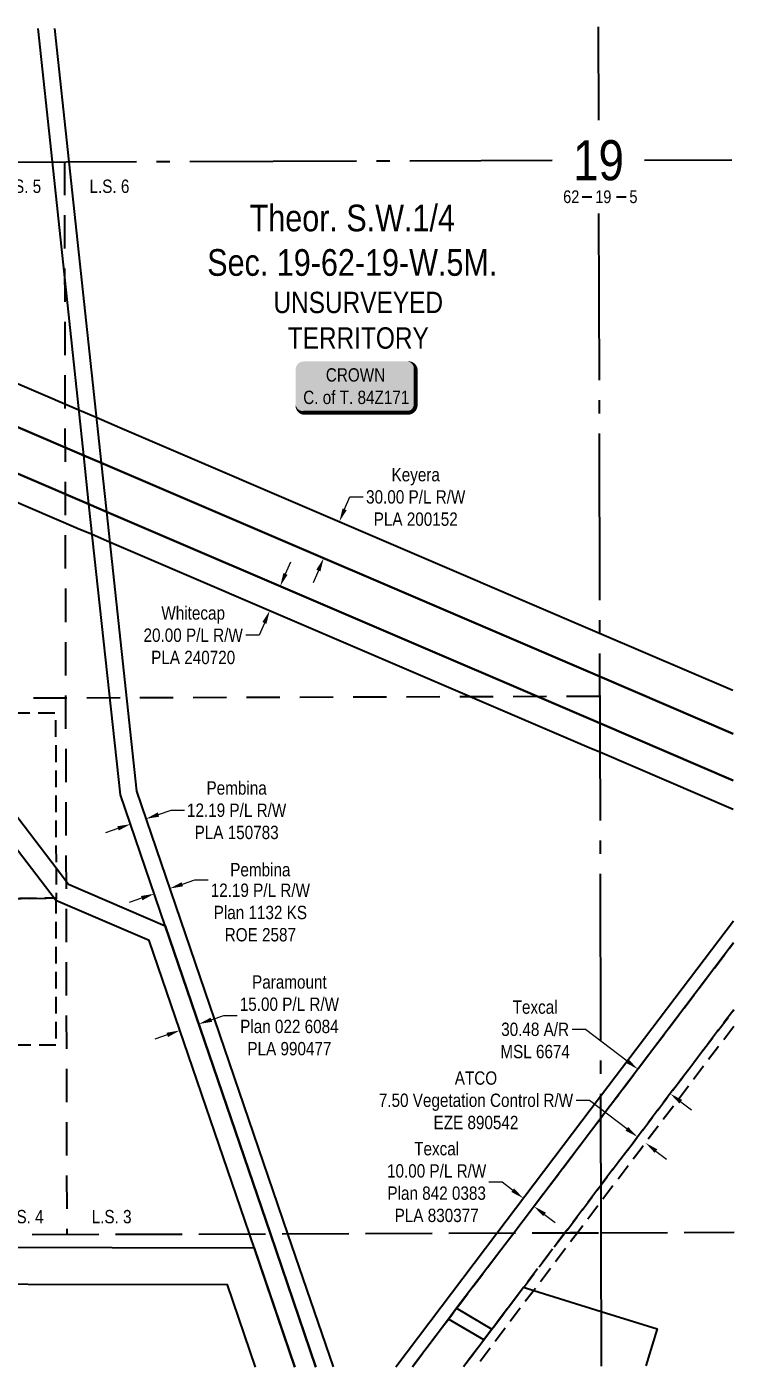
# Model space of a CAD drawing. Extents: x 506297 to 510567, y 6023715 to 6027460.
# Drawn here: x 510036 to 510567, y 6024651 to 6025656 of the extents above; entities that cross this region are included whole.
import ezdxf
from ezdxf.enums import TextEntityAlignment as Align

# ---------------------------------------------------------------- set-up
doc = ezdxf.new("R2010")
doc.units = 0
doc.header["$LTSCALE"] = 5
doc.header["$PDMODE"] = 34
doc.header["$PDSIZE"] = 0.05
for name, pattern in [('foc-ACCESSROAD', [3.75, 2.5, -1.25]), ('foc-FLOWLINE', [3.75, 2.5, -1.25]), ('foc-LSD', [8, 5, -3]), ('foc-QUARTERLINE', [33, 25, -3, 2, -3]), ('foc-UNSURVEYED', [12.5, 10, -2.5])]:
    doc.linetypes.add(name, pattern=pattern)
doc.layers.get('Defpoints').update_dxf_attribs({"color": 9})
for name, color, linetype in [('10', 1, 'Continuous'), ('9', 3, 'Continuous'), ('C-RW', 13, 'Continuous'), ('C-SYMBOL', 7, 'Continuous'), ('CG-NOTES', 7, 'Continuous'), ('F-AR', 190, 'foc-ACCESSROAD'), ('F-EZE', 190, 'foc-FLOWLINE'), ('F-RW', 190, 'Continuous'), ('F-WS', 190, 'foc-ACCESSROAD'), ('L-QSEC', 8, 'foc-QUARTERLINE'), ('L-SECLBL', 7, 'Continuous'), ('L-SECQ', 8, 'foc-QUARTERLINE'), ('L-SECTION-LSD', 7, 'foc-LSD'), ('L-UNS-T', 3, 'Continuous'), ('L-USEC', 7, 'foc-UNSURVEYED'), ('MSL', 7, 'Continuous'), ('PLA', 7, 'Continuous')]:
    doc.layers.add(name, color=color, linetype=linetype)
for name, color, linetype, lineweight in [('C-AR-T', 13, 'Continuous', 9), ('F-AR-T', 190, 'Continuous', 9), ('F-EZE-T', 190, 'Continuous', 9), ('F-RW-T', 190, 'Continuous', 9)]:
    doc.layers.add(name, color=color, linetype=linetype, lineweight=lineweight)
doc.styles.add('100L', font='ARIALN.TTF', dxfattribs={"height": 11})
doc.styles.add('175L', font='ARIALN.TTF', dxfattribs={"height": 20})
doc.styles.add('80', font='ARIALN.TTF', dxfattribs={"height": 10})
doc.styles.add('80CG', font='ARIALN.TTF', dxfattribs={"height": 10})
doc.styles.add('80L', font='ARIALN.TTF', dxfattribs={"height": 10})
doc.styles.add('SIMPLEX', font='ARIALN.TTF')
doc.dimstyles.new('Compass 5 000', dxfattribs={"dimscale": 5, "dimtxt": 9, "dimasz": 2, "dimexe": 0.2, "dimexo": 0.0625, "dimgap": 0.5, "dimtad": 0, "dimtih": 1, "dimtoh": 1, "dimzin": 0, "dimdsep": 46, "dimtxsty": '80CG', "dimcen": 0.1, "dimse1": 1, "dimse2": 1, "dimclrd": 256, "dimclrt": 256, "dimaunit": 1, "dimadec": 4, "dimazin": 0, "dimtfac": 0.06, "dimtofl": 0, "dimtmove": 0, "dimatfit": 1, "dimfxl": 0.2, "dimtolj": 1, "dimtzin": 0, "dimlwd": -1, "dimarcsym": 0})

# ---------------------------------------------------------------- blocks, each defined once
blk = doc.blocks.new('L-SECLBL')
at = {"layer": '9', "color": 7}
for p, q in [((-5.1, -27.8), (-12.3, -27.8)), ((20.7, -27.8), (13.5, -27.8))]:
    blk.add_line(p, q, dxfattribs=at)
at = {"layer": '10', "color": 2, "style": 'SIMPLEX'}
blk.add_attdef('SEC', text='', height=30, dxfattribs=at).set_placement((0, 0), align=Align.MIDDLE)
at = {"layer": '10', "color": 5, "style": '80L'}
blk.add_attdef('TWP', text='', height=9.5, dxfattribs=at).set_placement((-14.4, -27.4), align=Align.MIDDLE_RIGHT)
blk.add_attdef('RGE', text='', height=9.5, dxfattribs=at).set_placement((3.6, -27.4), align=Align.MIDDLE_CENTER)
blk.add_attdef('MER', text='', height=9.5, dxfattribs=at).set_placement((23.2, -27.4), align=Align.MIDDLE_LEFT)
blk = doc.blocks.new('*U640')
h = blk.add_hatch(color=59)
edge = h.paths.add_edge_path()
edge.add_line((-39, -20), (39, -20))
edge.add_arc((39, -14), 6, 270, 360)
edge.add_line((45, -14), (45, 12.5))
edge.add_arc((39, 12.5), 6, 0, 90)
edge.add_line((39, 18.5), (-39, 18.5))
edge.add_arc((-39, 12.5), 6, 90, 180)
edge.add_line((-45, 12.5), (-45, -14))
edge.add_arc((-39, -14), 6, 180, 270)
at = {"color": 1, "flags": 128}
blk.add_lwpolyline([(-39, -20, 3, 3, 0), (39, -20, 3, 3, 0.414214), (45, -14, 3, 3, 0), (45, 12.5, 3, 0, 0.414214), (39, 18.5, 0, 0, 0), (-39, 18.5, 0, 0, 0.414214), (-45, 12.5, 0, 0, 0), (-45, -14, 0, 3, 0.414214)], format="xyseb", close=True, dxfattribs=at)
blk.add_lwpolyline([(-18.3, -10.2, 0, 7.5, 0), (0, 0, 0, 0, 0)], format="xyseb", dxfattribs=at)
at = {"color": 1, "style": '80'}
blk.add_attdef('ENTER_TEXT_001', (-36.3, -5), '', height=10, dxfattribs=at)
blk = doc.blocks.new('*D650')
at = {"layer": 'Defpoints', "color": 0, "transparency": 16777216}
for p in [(510494.5, 6024823.1), (510494.6, 6024823.2), (510500.5, 6024818.6)]:
    blk.add_point(p, dxfattribs=at)
at = {"layer": 'F-EZE-T', "transparency": 16777216}
for p, q in [((510458.5, 6024850.6), (510448.5, 6024850.6)), ((510486.6, 6024829.2), (510458.5, 6024850.6)), ((510508.5, 6024812.6), (510516.5, 6024806.6))]:
    blk.add_line(p, q, dxfattribs=at)
for points in [[(510487.6, 6024830.6), (510485.6, 6024827.9), (510494.6, 6024823.2)], [(510509.5, 6024813.9), (510507.5, 6024811.3), (510500.6, 6024818.7)]]:
    blk.add_solid(points, dxfattribs=at)
at = {"layer": 'F-EZE-T', "transparency": 16777216, "insert": (510373.4, 6024850.6), "char_height": 10, "attachment_point": 5, "style": '80CG'}
blk.add_mtext('\\A1;ATCO\\P7.50 Vegetation Control R/W\\PEZE 890542', dxfattribs=at)
blk = doc.blocks.new('*D664')
at = {"layer": 'Defpoints', "color": 0, "transparency": 16777216}
for p in [(510494.9, 6024874), (510497.6, 6024877.6), (510521.9, 6024859.2)]:
    blk.add_point(p, dxfattribs=at)
at = {"layer": 'F-AR-T', "transparency": 16777216}
for p, q in [((510455.7, 6024903.8), (510445.7, 6024903.8)), ((510486.9, 6024880.1), (510455.7, 6024903.8)), ((510527.1, 6024849.5), (510535.1, 6024843.5))]:
    blk.add_line(p, q, dxfattribs=at)
for points in [[(510487.9, 6024881.4), (510485.9, 6024878.7), (510494.9, 6024874)], [(510528.1, 6024850.9), (510526.1, 6024848.2), (510519.2, 6024855.6)]]:
    blk.add_solid(points, dxfattribs=at)
at = {"layer": 'F-AR-T', "transparency": 16777216, "insert": (510417.8, 6024903.8), "char_height": 10, "attachment_point": 5, "style": '80CG'}
blk.add_mtext('\\A1;Texcal\\P30.48 A/R\\PMSL 6674', dxfattribs=at)
blk = doc.blocks.new('*D682')
at = {"layer": 'Defpoints', "color": 0, "transparency": 16777216}
for p in [(510125.7, 6025061.7), (510131.1, 6025046), (510119.5, 6025042.1)]:
    blk.add_point(p, dxfattribs=at)
at = {"layer": 'F-RW-T', "transparency": 16777216}
for p, q in [((510135.2, 6025064.9), (510144.7, 6025068.1)), ((510144.7, 6025068.1), (510154.7, 6025068.1)), ((510104.7, 6025054.5), (510095.3, 6025051.2))]:
    blk.add_line(p, q, dxfattribs=at)
for points in [[(510134.7, 6025066.5), (510135.7, 6025063.3), (510125.7, 6025061.7)], [(510104.2, 6025056.1), (510105.3, 6025052.9), (510114.2, 6025057.7)]]:
    blk.add_solid(points, dxfattribs=at)
at = {"layer": 'F-RW-T', "transparency": 16777216, "insert": (510193.8, 6025068.1), "char_height": 10, "attachment_point": 5, "style": '80CG'}
blk.add_mtext('\\A1;Pembina\\P12.19 P/L R/W\\PPLA 150783', dxfattribs=at)
blk = doc.blocks.new('*D685')
at = {"layer": 'Defpoints', "color": 0, "transparency": 16777216}
for p in [(510270.9, 6025284.6), (510308.1, 6025268.7), (510296.3, 6025241.1)]:
    blk.add_point(p, dxfattribs=at)
at = {"layer": 'F-RW-T', "transparency": 16777216}
for p, q in [((510274.8, 6025293.8), (510278.8, 6025303)), ((510278.8, 6025303), (510288.8, 6025303)), ((510255.2, 6025247.9), (510251.2, 6025238.7))]:
    blk.add_line(p, q, dxfattribs=at)
for points in [[(510273.3, 6025294.4), (510276.4, 6025293.1), (510270.9, 6025284.6)], [(510253.6, 6025248.5), (510256.7, 6025247.2), (510259.1, 6025257.1)]]:
    blk.add_solid(points, dxfattribs=at)
at = {"layer": 'F-RW-T', "transparency": 16777216, "insert": (510328.2, 6025303), "char_height": 10, "attachment_point": 5, "style": '80CG'}
blk.add_mtext('\\A1;Keyera\\P30.00 P/L R/W\\PPLA 200152', dxfattribs=at)
blk = doc.blocks.new('*D690')
at = {"layer": 'C-AR-T', "transparency": 16777216}
for p, q in [((510230.4, 6025245.3), (510234.4, 6025254.5)), ((510214.7, 6025208.5), (510210.7, 6025199.3)), ((510210.7, 6025199.3), (510200.7, 6025199.3))]:
    blk.add_line(p, q, dxfattribs=at)
for points in [[(510228.9, 6025246), (510232, 6025244.7), (510226.5, 6025236.1)], [(510213.1, 6025209.2), (510216.2, 6025207.9), (510218.6, 6025217.7)]]:
    blk.add_solid(points, dxfattribs=at)
at = {"layer": 'Defpoints', "color": 0, "transparency": 16777216}
for p in [(510204.1, 6025245.7), (510196.2, 6025227.3), (510218.6, 6025217.7)]:
    blk.add_point(p, dxfattribs=at)
at = {"layer": 'C-AR-T', "transparency": 16777216, "insert": (510161.2, 6025199.3), "char_height": 10, "attachment_point": 5, "style": '80CG'}
blk.add_mtext('\\A1;Whitecap\\P20.00 P/L R/W\\PPLA 240720', dxfattribs=at)
blk = doc.blocks.new('*D692')
at = {"layer": 'Defpoints', "color": 0, "transparency": 16777216}
for p in [(510407.1, 6024774.8), (510408.9, 6024777.2), (510415.1, 6024768.7)]:
    blk.add_point(p, dxfattribs=at)
at = {"layer": 'F-RW-T', "transparency": 16777216}
for p, q in [((510393, 6024789.3), (510383, 6024789.3)), ((510400.9, 6024783.2), (510393, 6024789.3)), ((510424.8, 6024765.1), (510432.8, 6024759.1))]:
    blk.add_line(p, q, dxfattribs=at)
for points in [[(510402, 6024784.6), (510399.9, 6024781.9), (510408.9, 6024777.2)], [(510425.9, 6024766.4), (510423.8, 6024763.8), (510416.9, 6024771.1)]]:
    blk.add_solid(points, dxfattribs=at)
at = {"layer": 'F-RW-T', "transparency": 16777216, "insert": (510343.9, 6024789.3), "char_height": 10, "attachment_point": 5, "style": '80CG'}
blk.add_mtext('\\A1;Texcal\\P10.00 P/L R/W\\PPlan 842 0383\\PPLA 830377', dxfattribs=at)
blk = doc.blocks.new('*D700')
at = {"layer": 'Defpoints', "color": 0, "transparency": 16777216}
for p in [(510165.4, 6024907.8), (510173.2, 6024885), (510159, 6024880.2)]:
    blk.add_point(p, dxfattribs=at)
at = {"layer": 'F-RW-T', "transparency": 16777216}
for p, q in [((510174.8, 6024911), (510184.3, 6024914.3)), ((510184.3, 6024914.3), (510194.3, 6024914.3)), ((510141.8, 6024899.7), (510132.3, 6024896.5))]:
    blk.add_line(p, q, dxfattribs=at)
for points in [[(510174.3, 6024912.6), (510175.4, 6024909.5), (510165.4, 6024907.8)], [(510141.2, 6024901.3), (510142.3, 6024898.1), (510151.2, 6024903)]]:
    blk.add_solid(points, dxfattribs=at)
at = {"layer": 'F-RW-T', "transparency": 16777216, "insert": (510233.4, 6024914.3), "char_height": 10, "attachment_point": 5, "style": '80CG'}
blk.add_mtext('\\A1;Paramount\\P15.00 P/L R/W\\PPlan 022 6084\\PPLA 990477', dxfattribs=at)
blk = doc.blocks.new('*D702')
at = {"layer": 'Defpoints', "color": 0, "transparency": 16777216}
for p in [(510143.6, 6025009.4), (510148.7, 6024994.6), (510137.1, 6024990.7)]:
    blk.add_point(p, dxfattribs=at)
at = {"layer": 'F-RW-T', "transparency": 16777216}
for p, q in [((510153.1, 6025012.7), (510162.5, 6025015.9)), ((510162.5, 6025015.9), (510172.5, 6025015.9)), ((510122.5, 6025002.2), (510113.1, 6024999))]:
    blk.add_line(p, q, dxfattribs=at)
for points in [[(510152.5, 6025014.2), (510153.6, 6025011.1), (510143.6, 6025009.4)], [(510122, 6025003.8), (510123.1, 6025000.6), (510132, 6025005.5)]]:
    blk.add_solid(points, dxfattribs=at)
at = {"layer": 'F-RW-T', "transparency": 16777216, "char_height": 10, "attachment_point": 5, "style": '80CG'}
for s, insert in [('\\A1;Pembina', (510211.6, 6025023.5)), ('\\A1;12.19 P/L R/W\\PPlan 1132 KS\\PROE 2587', (510211.6, 6024991.4))]:
    blk.add_mtext(s, dxfattribs=dict(at, insert=insert))

msp = doc.modelspace()

# ---------------------------------------------------------------- linework, layer by layer
at = {"layer": 'C-RW'}
for points in [[(510566.476, 6025068.711), (510466.377, 6025111.578), (510458.387, 6025115), (510098.521, 6025269.174), (510085.381, 6025274.801), (510075.012, 6025279.234), (509759.217, 6025414.725), (509721.505, 6025399.698), (509704.403, 6025407.056), (509674.108, 6025420.09), (509659.148, 6025426.526), (509643.922, 6025433.112), (509421.458, 6025529.34), (509356.326, 6025503.274), (509241.684, 6025551.817), (509182.377, 6025576.941), (509167.612, 6025583.194), (509146.962, 6025591.94), (509130.718, 6025598.821), (509116.416, 6025604.878), (509094.553, 6025614.139), (509038.899, 6025638.343), (509023.625, 6025644.986), (509009.329, 6025651.203)], [(509059.176, 6025651.339), (509102.443, 6025632.522), (509118.774, 6025625.605), (509133.07, 6025619.548), (509149.31, 6025612.67), (509169.972, 6025603.918), (509184.741, 6025597.662), (509292.627, 6025551.956), (509356.541, 6025524.891), (509421.776, 6025550.993), (509643.876, 6025454.928), (509659.104, 6025448.341), (509674.062, 6025441.846), (509704.248, 6025428.883), (509721.765, 6025421.333), (509759.399, 6025436.41), (510082.888, 6025297.623), (510096.061, 6025291.991), (510466.328, 6025133.36), (510566.426, 6025090.495)]]:
    msp.add_lwpolyline(points, dxfattribs=at)
at = {"layer": 'F-AR', "flags": 128}
for points in [[(510325.727, 6024650.906), (510352.83, 6024686.658), (510358.908, 6024694.675), (510401.714, 6024751.141), (510467.004, 6024837.264), (510566.704, 6024968.721)], [(510566.819, 6024918.423), (510491.296, 6024818.845), (510467.119, 6024786.921), (510440.143, 6024751.266), (510409.174, 6024710.417), (510385.381, 6024679.039), (510379.303, 6024671.024), (510364.135, 6024651.028)]]:
    msp.add_lwpolyline(points, dxfattribs=at)
at = {"layer": 'F-EZE', "flags": 128}
for points in [[(510566.847, 6024906.046), (510497.275, 6024814.314), (510467.147, 6024774.536), (510449.579, 6024751.297), (510440.143, 6024751.266), (510467.119, 6024786.921), (510491.296, 6024818.845), (510566.819, 6024918.423)], [(510364.135, 6024651.028), (510379.303, 6024671.024), (510385.381, 6024679.039), (510409.174, 6024710.417), (510440.143, 6024751.266), (510449.579, 6024751.297), (510416.798, 6024708.056), (510415.151, 6024705.883), (510373.571, 6024651.058)]]:
    msp.add_lwpolyline(points, dxfattribs=at)
at = {"layer": 'F-RW'}
for points in [[(510566.346, 6025125.452), (510466.248, 6025168.368), (510092.125, 6025328.543), (510079.131, 6025334.116), (509673.923, 6025507.847), (509658.937, 6025514.271), (509643.736, 6025520.789), (509569.142, 6025552.721), (509371.234, 6025637.449), (509336.988, 6025652.096)], [(509412.679, 6025652.302), (509643.668, 6025553.184), (509644.849, 6025552.933), (509658.845, 6025546.932), (509673.854, 6025540.497), (510075.473, 6025368.292), (510088.442, 6025362.732), (510106.077, 6025355.172), (510466.173, 6025200.989), (510566.272, 6025158.13)], [(510253.293, 6024650.676), (510219.167, 6024750.553), (510140.177, 6024981.492), (510106.684, 6025079.761), (510082.888, 6025297.624), (510079.131, 6025334.126), (510055.568, 6025554.22), (510044.797, 6025654.204)], [(510253.293, 6024650.676), (510219.167, 6024750.553), (510140.177, 6024981.492), (510106.684, 6025079.761), (510082.888, 6025297.623), (510079.131, 6025334.126), (510055.568, 6025554.22), (510044.797, 6025654.204)], [(510057.043, 6025654.243), (510067.812, 6025554.259), (510092.125, 6025328.543), (510096.061, 6025291.992), (510118.654, 6025082.418), (510232.034, 6024750.595), (510266.16, 6024650.717)], [(510057.043, 6025654.243), (510067.812, 6025554.259), (510092.125, 6025328.543), (510096.061, 6025291.991), (510118.654, 6025082.417), (510232.034, 6024750.594), (510266.16, 6024650.717)], [(510566.426, 6025090.495), (510466.328, 6025133.36), (510096.061, 6025291.992), (510082.888, 6025297.623), (509704.026, 6025460.166), (509673.996, 6025473.031), (509659.038, 6025479.446), (509643.81, 6025485.961), (509643.736, 6025520.789), (509658.937, 6025514.271), (509673.923, 6025507.847), (510079.131, 6025334.123), (510092.125, 6025328.543), (510466.248, 6025168.368), (510566.346, 6025125.469)], [(510237.569, 6024650.627), (510203.394, 6024750.503), (510128.174, 6024970.354), (510058.232, 6025000.447), (510056.86, 6025002.112), (509982.856, 6025098.713), (509994.763, 6025107.801), (510058.306, 6025024.858), (510067.607, 6025012.717), (510140.177, 6024981.492), (510219.167, 6024750.553), (510253.293, 6024650.676)], [(510313.156, 6024650.866), (510389.142, 6024751.1), (510466.966, 6024853.759), (510566.666, 6024985.24)], [(510566.704, 6024968.721), (510467.004, 6024837.264), (510401.714, 6024751.141), (510358.908, 6024694.675), (510352.83, 6024686.658), (510325.727, 6024650.906)], [(510208.006, 6024650.533), (510186.907, 6024712.197), (509887.168, 6024712.832), (509814.559, 6024712.989), (509814.615, 6024740.952), (509887.223, 6024740.801), (510206.948, 6024740.119), (510237.569, 6024650.627)]]:
    msp.add_lwpolyline(points, dxfattribs=at)
at = {"layer": 'F-WS', "flags": 128}
for points in [[(510058.306, 6025024.858), (510058.378, 6025002.118), (510056.86, 6025002.112), (509996.855, 6025001.922), (509975.707, 6025042.908), (509949.295, 6025120.822), (509962.923, 6025140.852), (510057.943, 6025141.148), (510058.306, 6025024.858)], [(510058.153, 6024892.091), (509938.124, 6024891.711), (509938.225, 6024940.928), (509938.241, 6024948.429), (509938.246, 6024951.43), (509938.271, 6024963.432), (509938.282, 6024968.433), (509938.288, 6024971.73), (509953.353, 6025001.784), (509996.855, 6025001.922), (510056.86, 6025002.112), (510058.378, 6025002.118), (510058.232, 6025000.447), (510058.153, 6024892.091)]]:
    msp.add_lwpolyline(points, close=True, dxfattribs=at)
at = {"layer": 'L-QSEC'}
for p, q in [((509663.788, 6025552.994), (510430.707, 6025555.427)), ((510499.989, 6025555.647), (510565.364, 6025555.855))]:
    msp.add_line(p, q, dxfattribs=at)
at = {"layer": 'L-SECQ'}
for p, q in [((510465.135, 6025655.538), (510465.295, 6025585.537)), ((510465.455, 6025515.537), (510467.2, 6024751.354)), ((510467.2, 6024751.354), (510467.429, 6024651.355))]:
    msp.add_line(p, q, dxfattribs=at)
at = {"layer": 'L-SECTION-LSD'}
for p, q in [((510064.564, 6025554.265), (510066.331, 6024750.084)), ((510466.282, 6025153.447), (509664.637, 6025150.905))]:
    msp.add_line(p, q, dxfattribs=at)
at = {"layer": 'L-USEC'}
for p, q in [((509665.486, 6024748.792), (510467.2, 6024751.354)), ((510467.2, 6024751.354), (510567.2, 6024751.671))]:
    msp.add_line(p, q, dxfattribs=at)
at = {"layer": 'MSL', "color": 4}
msp.add_lwpolyline([(510364.135, 6024651.028), (510379.303, 6024671.024), (510385.381, 6024679.039), (510409.174, 6024710.417), (510416.798, 6024708.056), (510467.335, 6024692.408), (510509.447, 6024679.369), (510500.806, 6024651.461)], dxfattribs=at)
at = {"layer": 'PLA'}
msp.add_lwpolyline([(510385.381, 6024679.039), (510379.303, 6024671.024), (510352.83, 6024686.658), (510358.908, 6024694.675), (510385.381, 6024679.039)], close=True, dxfattribs=at)

# ---------------------------------------------------------------- block references
at = {"layer": 'CG-NOTES'}
ref = msp.add_blockref('*U640', (510283.142, 6025386.128), dxfattribs=at)
ref.add_attrib('ENTER_TEXT_001', 'CROWN', (510260.734, 6025389.55), dxfattribs={"layer": '0', "color": 1, "height": 10, "style": '80'})
ref.add_attrib('ENTER_TEXT_002', 'C. of T. 84Z171', (510243.78, 6025372.706), dxfattribs={"layer": '0', "color": 1, "height": 10, "style": '80'})
at = {"layer": 'L-SECLBL'}
msp.add_blockref('L-SECLBL', (510465.364, 6025555.537), dxfattribs=at).add_auto_attribs({'SEC': '19', 'TWP': '62', 'RGE': '19', 'MER': '5'})

# ---------------------------------------------------------------- texts
at = {"layer": 'C-SYMBOL', "color": 3, "insert": (510280.596, 6025522.179), "char_height": 20, "width": 215.98445, "attachment_point": 2, "style": '175L'}
msp.add_mtext('Theor. S.W.1/4 \\PSec. 19-62-19-W.5M.', dxfattribs=at)
at = {"layer": 'L-UNS-T', "color": 3, "insert": (510285.069, 6025435.428), "char_height": 16, "attachment_point": 5, "style": '80L'}
msp.add_mtext_dynamic_manual_height_columns('UNSURVEYED TERRITORY', width=126.48141, gutter_width=47.525, heights=[0], dxfattribs=at)

# ---------------------------------------------------------------- dimensions: what is measured, and where the dimension line sits
at = {"layer": 'C-AR-T'}
dim = msp.add_linear_dim(base=(510218.604, 6025217.728), p1=(510204.064, 6025245.72), p2=(510196.186, 6025227.332), angle=246.808663, text='Whitecap\\X20.00 P/L R/W\\PPLA 240720', dimstyle='Compass 5 000', dxfattribs=at)
dim.commit()
dim.dimension.update_dxf_attribs({"geometry": '*D690', "text_midpoint": (510161.192, 6025199.344), "dimtype": 161})
at = {"layer": 'F-AR-T'}
dim = msp.add_linear_dim(base=(510494.875, 6024874.012), p1=(510521.882, 6024859.173), p2=(510497.592, 6024877.595), angle=142.822435, text='Texcal\\X30.48 A/R\\PMSL 6674', dimstyle='Compass 5 000', dxfattribs=at)
dim.commit()
dim.dimension.update_dxf_attribs({"geometry": '*D664', "text_midpoint": (510417.755, 6024903.755), "dimtype": 161})
at = {"layer": 'F-EZE-T'}
dim = msp.add_linear_dim(base=(510494.593, 6024823.192), p1=(510500.526, 6024818.601), p2=(510494.549, 6024823.134), angle=142.822224, text='ATCO\\P7.50 Vegetation Control R/W\\PEZE 890542', dimstyle='Compass 5 000', dxfattribs=at)
dim.commit()
dim.dimension.update_dxf_attribs({"geometry": '*D650', "text_midpoint": (510373.379, 6024850.584), "dimtype": 161})
at = {"layer": 'F-RW-T'}
for base, p1, p2, angle, text, picture, middle in [((510270.9, 6025284.599), (510296.337, 6025241.112), (510308.132, 6025268.658), 66.820848, 'Keyera\\X30.00 P/L R/W\\PPLA 200152', '*D685', (510328.237, 6025302.985)), ((510125.746, 6025061.663), (510119.526, 6025042.083), (510131.086, 6025046.033), 18.864762, 'Pembina\\X12.19 P/L R/W\\PPLA 150783', '*D682', (510193.754, 6025068.129)), ((510143.597, 6025009.417), (510137.051, 6024990.665), (510148.65, 6024994.629), 18.864762, 'Pembina\\X12.19 P/L R/W\\PPlan 1132 KS\\PROE 2587', '*D702', (510211.606, 6025015.884)), ((510165.383, 6024907.8), (510159.024, 6024880.186), (510173.173, 6024885.025), 18.882613, 'Paramount\\X15.00 P/L R/W\\PPlan 022 6084\\PPLA 990477', '*D700', (510233.389, 6024914.273)), ((510408.917, 6024777.185), (510415.052, 6024768.735), (510407.088, 6024774.773), 142.834595, 'Texcal\\X10.00 P/L R/W\\PPlan 842 0383\\PPLA 830377', '*D692', (510343.896, 6024789.268))]:
    dim = msp.add_linear_dim(base=base, p1=p1, p2=p2, angle=angle, text=text, dimstyle='Compass 5 000', dxfattribs=at)
    dim.commit()
    dim.dimension.update_dxf_attribs({"geometry": picture, "text_midpoint": middle, "dimtype": 161})

# ---------------------------------------------------------------- next in the draw order: texts
at = {"layer": 'L-SECTION-LSD', "char_height": 10, "attachment_point": 1, "style": '100L', "bg_fill": 3, "box_fill_scale": 1.5, "bg_fill_color": 256, "bg_fill_transparency": 0}
for s, width, insert in [('\\pi1.75858;L.S. 5', 30.40114, (510015.433, 6025540.973)), ('L.S. 6', 30.48313, (510083.392, 6025540.973)), ('\\pi1.98601;L.S. 4', 30.53989, (510017.046, 6024768.421)), ('L.S. 3', 30.37591, (510085.006, 6024768.421))]:
    msp.add_mtext_dynamic_manual_height_columns(s, width=width, gutter_width=55, heights=[0], dxfattribs=dict(at, insert=insert))

doc.saveas('drawing.dxf')
